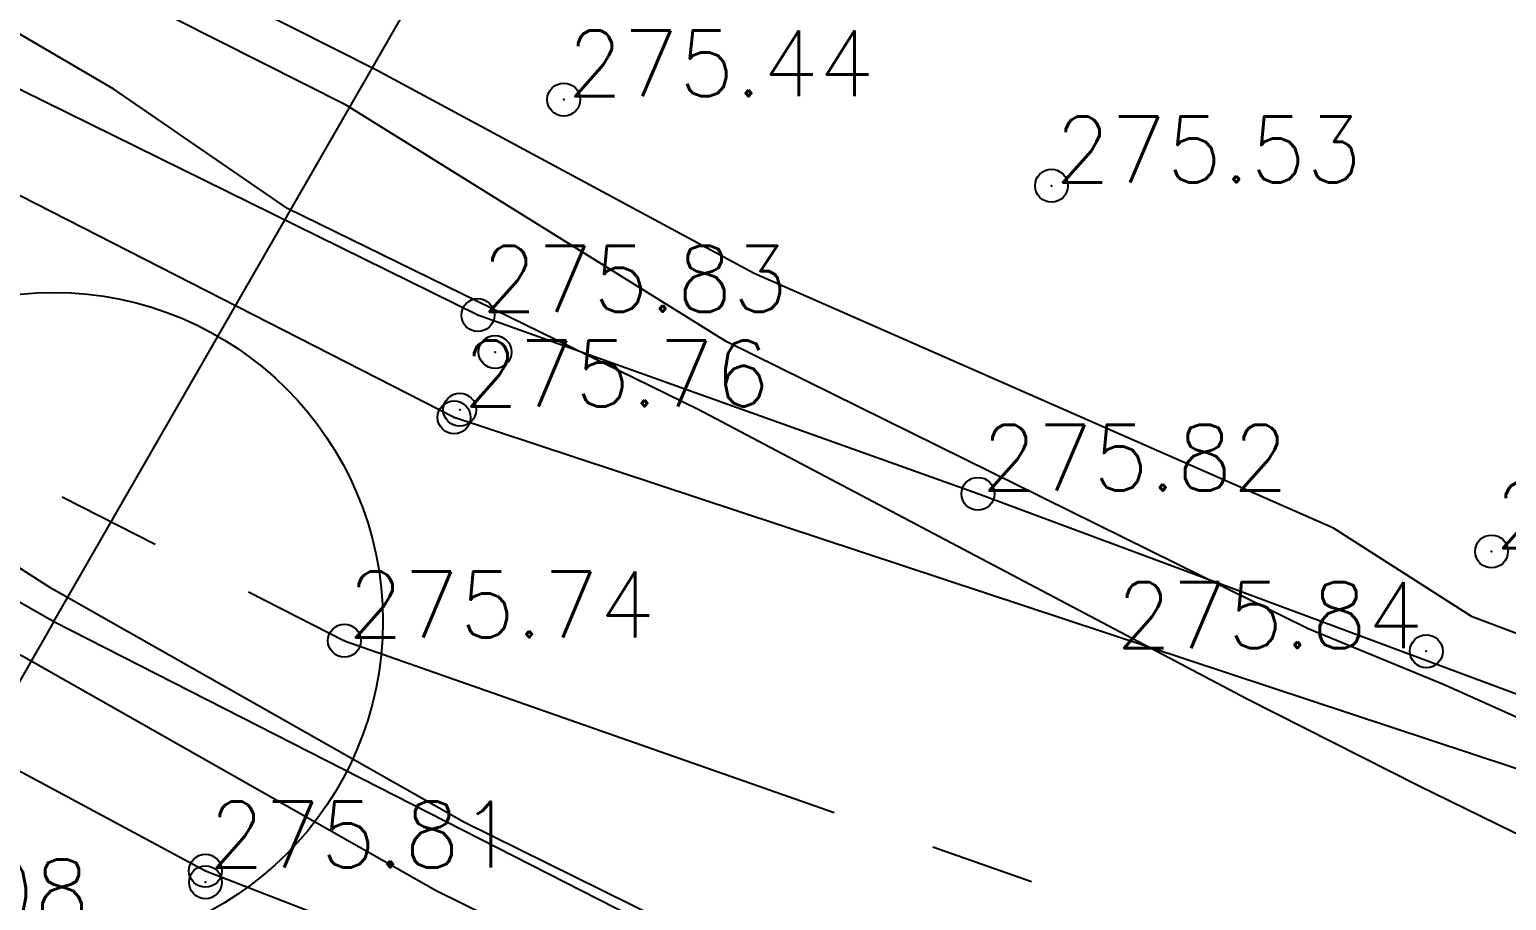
# Model space of a CAD drawing. Header units: millimetres. Extents: x 524954 to 526204, y 9523489 to 9524010.
# Drawn here: x 525396.12 to 525418.56, y 9523661.07 to 9523674.31 of the extents above; entities that cross this region are included whole.
import ezdxf
from ezdxf.enums import TextEntityAlignment as Align

# ---------------------------------------------------------------- set-up
doc = ezdxf.new("R2010")
doc.units = ezdxf.units.MM
doc.header["$PDMODE"] = 32
doc.header["$PDSIZE"] = 0.5
doc.linetypes.add('AXES2', pattern=[28.575, 19.05, -3.175, 3.175, -3.175])
for name, color, linetype in [('Axe_Route_Existante', 1, 'AXES2'), ('Bord_Route_Existante', 6, 'Continuous'), ('PLUME_1', 7, 'Continuous'), ('PLUME_2', 1, 'Continuous'), ('PLUME_3', 4, 'Continuous'), ('PLUME_4', 3, 'Continuous'), ('PLUME_5', 6, 'Continuous'), ('PLUME_6', 2, 'Continuous'), ('TopoAlt', 3, 'Continuous'), ('TOPOJIS', 7, 'Continuous')]:
    doc.layers.add(name, color=color, linetype=linetype)
doc.layers.add('Bord_Route_Existante_POLY3D', color=6, linetype='Continuous', plot=False)
doc.layers.add('Trottoir', color=7, linetype='Continuous', true_color=0xff6666)
doc.styles.add('Simplex 1.0', font='Simplex.shx', dxfattribs={"width": 0.99, "height": 1})

# ---------------------------------------------------------------- blocks, each defined once
blk = doc.blocks.new('TCPOINT M')
at = {"color": 0}
blk.add_point((0, 0), dxfattribs=at)
at = {"layer": 'TopoAlt', "style": 'Simplex 1.0', "width": 0.99}
blk.add_attdef('ALT', (0.15, 0.15), '', height=1, dxfattribs=at)

msp = doc.modelspace()

# ---------------------------------------------------------------- linework, layer by layer
at = {"layer": 'Axe_Route_Existante', "ltscale": 0.5, "flags": 128}
msp.add_lwpolyline([(524973.101, 9523802.49), (525007.26, 9523792.779), (525027.54, 9523787.364), (525056.127, 9523779.755), (525082.674, 9523773.102), (525107.546, 9523770.048), (525120.684, 9523770.139), (525151.777, 9523772.648), (525176.899, 9523773.894), (525199.324, 9523771.095), (525218.337, 9523765.264), (525227.192, 9523761.534), (525233.843, 9523758.094), (525246.468, 9523751.167), (525256.506, 9523745.531), (525267.014, 9523739.694), (525277.691, 9523733.704), (525288.849, 9523727.299), (525294.632, 9523724.022), (525301.927, 9523719.966), (525310.691, 9523715.333), (525328.32, 9523705.784), (525328.32, 9523705.784), (525337.316, 9523700.691), (525351.138, 9523692.703), (525363.696, 9523685.45), (525368.801, 9523682.627), (525375.475, 9523679.109), (525390.225, 9523670.468), (525400.9, 9523665.019), (525419.619, 9523658.456), (525435.368, 9523656.046), (525454.334, 9523656.625), (525476.288, 9523660.734), (525488.784, 9523664.768), (525501.859, 9523668.012), (525521.809, 9523675.315), (525541.116, 9523687.802), (525552.62, 9523697.708), (525562.351, 9523710.18), (525568.681, 9523722.572), (525575.059, 9523738.704), (525576.995, 9523751.051), (525577.798, 9523776.069), (525576.166, 9523799.52), (525574.181, 9523815.429), (525572.049, 9523834.204), (525569.92, 9523851.041), (525567.326, 9523868.19), (525565.579, 9523885.379), (525563.689, 9523903.219), (525561.356, 9523920.701), (525558.839, 9523938.161)], dxfattribs=at)
at = {"layer": 'Bord_Route_Existante', "flags": 128}
for points in [[(525423.507, 9523682.529), (525432.528, 9523673.917), (525433.655, 9523672.219), (525434.746, 9523669.32), (525434.997, 9523667.278), (525434.359, 9523665.279), (525432.321, 9523662.935), (525429.626, 9523661.422), (525427.553, 9523661.225), (525420.526, 9523662.472), (525402.567, 9523668.413), (525391.735, 9523673.94), (525376.752, 9523682.462), (525370.67, 9523685.917)], [(525366.952, 9523679.251), (525366.954, 9523679.25), (525373.613, 9523675.331), (525387.934, 9523667.351), (525398.788, 9523661.523), (525418.68, 9523653.805), (525430.88, 9523651.525), (525439.701, 9523650.438), (525443.757, 9523650.251), (525454.485, 9523650.655), (525458.7, 9523651.014), (525461.112, 9523651.402), (525467.945, 9523652.385)]]:
    msp.add_lwpolyline(points, dxfattribs=at)
at = {"layer": 'Bord_Route_Existante_POLY3D'}
for points in [[(525343.726, 9523728.156, 275.49), (525351.8, 9523723.613, 275.47), (525360.975, 9523718.45, 275.42), (525364.67, 9523716.372, 275.47), (525370.171, 9523713.28, 275.31), (525376.191, 9523709.871, 275.3), (525380.713, 9523707.33, 275.28), (525389.505, 9523702.482, 275.2), (525412.422, 9523689.465, 275.19), (525421.867, 9523683.787, 275.25), (525423.507, 9523682.529, 275.21), (525432.528, 9523673.917, 275.38), (525433.655, 9523672.219, 275.41), (525434.746, 9523669.32, 275.44), (525434.997, 9523667.278, 275.44), (525434.359, 9523665.279, 275.47), (525432.321, 9523662.935, 275.48), (525429.626, 9523661.422, 275.47), (525427.553, 9523661.225, 275.49), (525420.526, 9523662.472, 275.56), (525402.567, 9523668.413, 275.64), (525391.735, 9523673.94, 275.68), (525376.752, 9523682.462, 275.81), (525370.67, 9523685.917, 275.85)], [(525366.952, 9523679.251, 0), (525366.954, 9523679.25, 275.85), (525373.613, 9523675.331, 275.95), (525373.702, 9523675.267, 275.81), (525387.934, 9523667.351, 275.81), (525398.788, 9523661.523, 275.81), (525418.68, 9523653.805, 275.78), (525430.88, 9523651.525, 275.75), (525439.701, 9523650.438, 275.63), (525443.757, 9523650.251, 275.61), (525454.485, 9523650.655, 275.53), (525458.7, 9523651.014, 275.49), (525461.112, 9523651.402, 275.48), (525467.945, 9523652.385, 275.63)]]:
    msp.add_polyline3d(points, dxfattribs=at)
at = {"layer": 'PLUME_1'}
msp.add_lwpolyline([(525200.32, 9523770.31), (525203.883, 9523769.567), (525225.021, 9523761.585), (525244.771, 9523751.997), (525251.046, 9523748.445), (525396.484, 9523665.312), (525416.271, 9523655.226), (525436.946, 9523646.708), (525458.473, 9523640.258), (525480.389, 9523635.341)], dxfattribs=at)
msp.add_circle((525396.484, 9523665.312), 5, dxfattribs=at)
at = {"layer": 'PLUME_2'}
for points in [[(525396.484, 9523665.312), (525456.099, 9523768.927)], [(525396.484, 9523665.312), (525336.906, 9523561.198)]]:
    msp.add_lwpolyline(points, dxfattribs=at)
at = {"layer": 'PLUME_3'}
for points in [[(525411.565, 9523657.89), (525402.723, 9523662.258), (525396.448, 9523665.811), (525394.344, 9523667.161), (525385.466, 9523672.028), (525376.588, 9523676.894), (525368.209, 9523681.797), (525359.295, 9523687.163), (525350.916, 9523692.066), (525342.038, 9523696.932)], [(525350.49, 9523691.032), (525358.869, 9523686.129), (525367.747, 9523681.262), (525376.126, 9523676.359), (525385.04, 9523670.994), (525393.419, 9523666.091), (525396.022, 9523664.777), (525402.297, 9523661.224), (525411.139, 9523656.856)]]:
    msp.add_lwpolyline(points, dxfattribs=at)
at = {"layer": 'PLUME_4'}
for points in [[(525434.005, 9523659.528), (525424.738, 9523662.862), (525418.036, 9523665.381), (525415.932, 9523666.731), (525407.127, 9523670.601), (525401.387, 9523673.691), (525398.785, 9523675.005), (525389.907, 9523679.872), (525381.029, 9523684.738), (525372.65, 9523689.641), (525363.736, 9523695.007), (525355.356, 9523699.91), (525348.619, 9523702.927)], [(525471.209, 9523651.214), (525461.588, 9523652.517), (525459.022, 9523653.333), (525452.394, 9523654.854), (525443.199, 9523657.191), (525438.103, 9523658.323), (525434.005, 9523659.528), (525424.738, 9523662.862), (525418.036, 9523665.381), (525415.932, 9523666.731), (525407.127, 9523670.601), (525401.387, 9523673.691), (525398.785, 9523675.005), (525389.907, 9523679.872), (525381.029, 9523684.738), (525372.65, 9523689.641), (525363.736, 9523695.007), (525355.356, 9523699.91), (525348.619, 9523702.927)]]:
    msp.add_lwpolyline(points, dxfattribs=at)
at = {"layer": 'PLUME_5'}
msp.add_lwpolyline([(525423.46, 9523659.761), (525417.221, 9523662.815), (525414.618, 9523664.129), (525406.276, 9523668.533), (525400.037, 9523671.587), (525397.398, 9523673.4), (525389.019, 9523678.303), (525380.141, 9523683.169), (525371.762, 9523688.072), (525362.884, 9523692.939), (525354.505, 9523697.842), (525345.59, 9523703.207)], dxfattribs=at)
at = {"layer": 'PLUME_6'}
msp.add_lwpolyline([(525433.153, 9523657.461), (525424.348, 9523661.33), (525417.611, 9523664.347), (525415.543, 9523665.199), (525406.702, 9523669.567), (525400.925, 9523673.156), (525398.322, 9523674.47), (525389.943, 9523679.373), (525381.065, 9523684.24), (525372.151, 9523689.605), (525363.772, 9523694.508), (525354.894, 9523699.375), (525346.515, 9523704.278)], dxfattribs=at)
at = {"layer": 'Trottoir', "flags": 128}
msp.add_lwpolyline([(525431.623, 9523663.835), (525429.435, 9523662.623), (525419.921, 9523663.756), (525410.527, 9523667.251), (525402.929, 9523669.968), (525392.531, 9523675.094), (525382.877, 9523681.021), (525377.53, 9523683.764), (525366.337, 9523690.119), (525353.836, 9523697.252), (525340.005, 9523704.965), (525329.764, 9523710.745), (525320.282, 9523716.154), (525312.596, 9523720.462), (525303.314, 9523725.671), (525296.971, 9523729.217), (525289.209, 9523733.607), (525286.427, 9523735.183), (525285.562, 9523734.031)], dxfattribs=at)

# ---------------------------------------------------------------- block references
at = {"layer": 'TOPOJIS'}
ref = msp.add_blockref('TCPOINT M', (525404.233, 9523673.242, 275.44), dxfattribs=at)
ref.add_attrib('ALT', '275.44', (525404.283, 9523673.292, 275.44), dxfattribs={"layer": 'TopoAlt', "height": 1, "style": 'Simplex 1.0', "width": 0.99})
ref = msp.add_blockref('TCPOINT M', (525411.644, 9523671.933, 275.53), dxfattribs=at)
ref.add_attrib('ALT', '275.53', (525411.694, 9523671.983, 275.53), dxfattribs={"layer": 'TopoAlt', "height": 1, "style": 'Simplex 1.0', "width": 0.99})
ref = msp.add_blockref('TCPOINT M', (525402.929, 9523669.968, 275.83), dxfattribs=at)
ref.add_attrib('ALT', '275.83', (525402.979, 9523670.018, 275.83), dxfattribs={"layer": 'TopoAlt', "height": 1, "style": 'Simplex 1.0', "width": 0.99})
ref = msp.add_blockref('TCPOINT M', (525402.652, 9523668.529, 275.76), dxfattribs=at)
ref.add_attrib('ALT', '275.76', (525402.702, 9523668.579, 275.76), dxfattribs={"layer": 'TopoAlt', "height": 1, "style": 'Simplex 1.0', "width": 0.99})
for p in [(525403.189, 9523669.406, 275.81), (525402.567, 9523668.413, 275.64), (525398.789, 9523661.348, 275.91)]:
    msp.add_blockref('TCPOINT M', p, dxfattribs=at)
ref = msp.add_blockref('TCPOINT M', (525410.527, 9523667.251, 275.82), dxfattribs=at)
ref.add_attrib('ALT', '275.82', (525410.577, 9523667.301, 275.82), dxfattribs={"layer": 'TopoAlt', "height": 1, "style": 'Simplex 1.0', "width": 0.99})
ref = msp.add_blockref('TCPOINT M', (525418.331, 9523666.375, 275.7), dxfattribs=at)
ref.add_attrib('ALT', '275.70', (525418.381, 9523666.425, 275.7), dxfattribs={"layer": 'TopoAlt', "height": 1, "style": 'Simplex 1.0', "width": 0.99})
ref = msp.add_blockref('TCPOINT M', (525400.9, 9523665.019, 275.74), dxfattribs=at)
ref.add_attrib('ALT', '275.74', (525400.95, 9523665.069, 275.74), dxfattribs={"layer": 'TopoAlt', "height": 1, "style": 'Simplex 1.0', "width": 0.99})
ref = msp.add_blockref('TCPOINT M', (525417.34, 9523664.858, 275.84), dxfattribs=at)
ref.add_attrib('ALT', '275.84', dxfattribs={"layer": 'TopoAlt', "height": 1, "style": 'Simplex 1.0', "width": 0.99}).set_placement((525417.29, 9523664.908, 275.84), align=Align.RIGHT)
ref = msp.add_blockref('TCPOINT M', (525398.788, 9523661.523, 275.81), dxfattribs=at)
ref.add_attrib('ALT', '275.81', (525398.838, 9523661.573, 275.81), dxfattribs={"layer": 'TopoAlt', "height": 1, "style": 'Simplex 1.0', "width": 0.99})
ref = msp.add_blockref('TCPOINT M', (525392.317, 9523660.643, 276.08), dxfattribs=at)
ref.add_attrib('ALT', '276.08', (525392.367, 9523660.693, 276.08), dxfattribs={"layer": 'TopoAlt', "height": 1, "style": 'Simplex 1.0', "width": 0.99})

doc.saveas('drawing.dxf')
